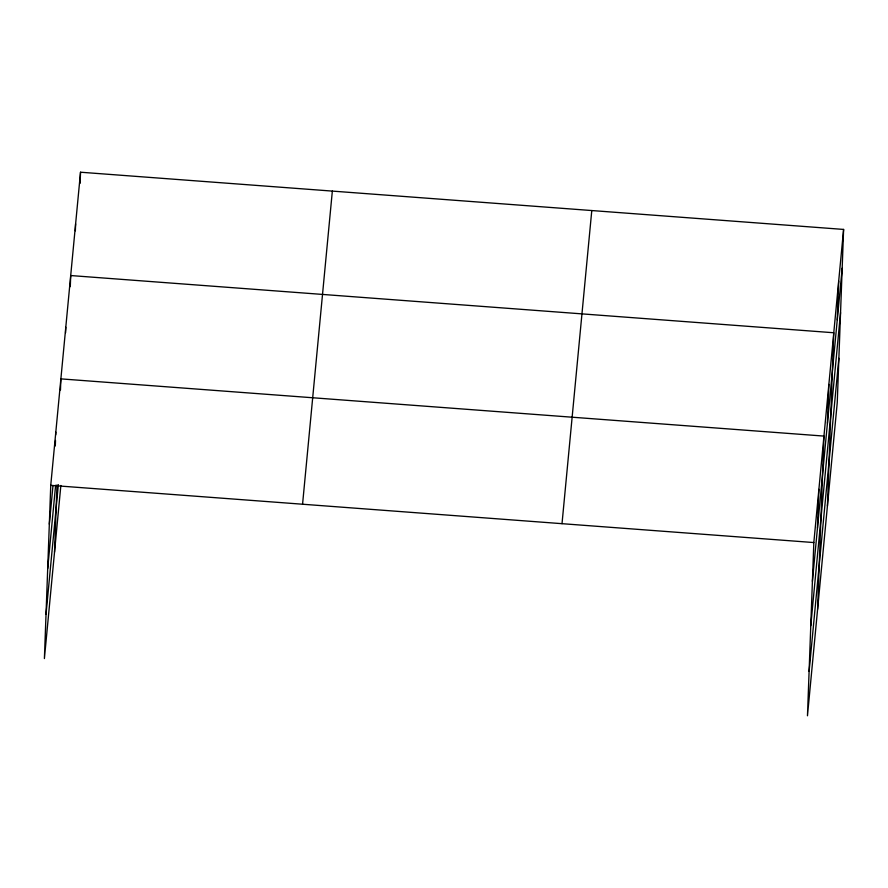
<?xml version="1.0" encoding="UTF-8"?>
<svg xmlns="http://www.w3.org/2000/svg" width="888" height="888" viewBox="0 0 888 888"><rect width="100%" height="100%" fill="white"/><g stroke="black" fill="none" stroke-linecap="round" stroke-linejoin="round"><path stroke-width="1.33" d="M843.6 229.426L813.83 542.557L807.47 715.784L837.251 402.653L843.6 229.426L80.531 172.217L50.749 485.348L44.4 658.574L60.861 485.492M55.311 445.965L55.511 440.426M55.711 434.887L55.811 432.112M54.523 552.114L56.987 484.892M60.473 389.965L60.872 378.876L823.953 436.086L817.593 609.323M65.59 332.756L65.79 327.217M70.296 286.635L70.707 275.546L833.777 332.756L827.427 505.994M75.358 230.813L75.613 223.876M80.12 183.294L80.531 172.217M817.46 528.116L818.891 489.321M827.438 423.221L828.859 384.426M837.262 319.891L838.683 281.085M49.328 524.142L52.958 485.925M47.708 568.509L55.622 485.248M46.032 614.207L58.353 484.637M302.564 504.218L332.345 191.098M562.015 523.676L591.785 210.545M812.398 581.351L842.179 268.22M810.777 625.718L840.548 312.587M809.101 671.428L838.871 358.297M50.749 485.348L813.83 542.557"/></g></svg>
